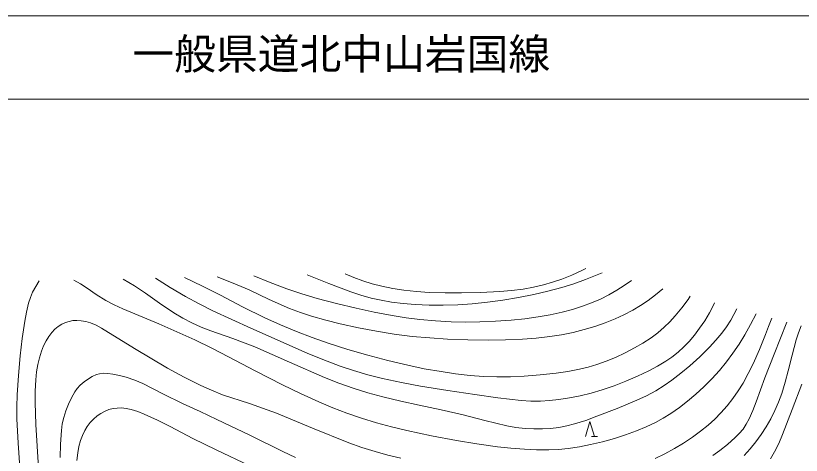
# Model space of a CAD drawing. Units: millimetres, scale not verified. Extents: x 54896 to 694896, y 2341 to 362341.
# Drawn here: x 217666 to 311684, y 309756 to 362341 of the extents above; entities that cross this region are included whole.
import ezdxf
from ezdxf.enums import TextEntityAlignment as Align

# ---------------------------------------------------------------- set-up
doc = ezdxf.new("R2010")
doc.units = ezdxf.units.MM
doc.header["$LTSCALE"] = 1000
doc.layers.add('S-SUV', color=7, linetype='Continuous', lineweight=13)
doc.styles.add('ＭＳ ゴシック', font='')
doc.styles.get('ＭＳ ゴシック').set_extended_font_data('MS Gothic')

msp = doc.modelspace()

# ---------------------------------------------------------------- linework, layer by layer
at = {"layer": 'S-SUV'}
for p, q in [((694896, 362341), (54896, 362341)), ((54896, 352341), (694896, 352341)), ((285406, 331858), (285658, 331980)), ((285658, 331980), (285909, 332104)), ((237858, 331014), (240017, 329987)), ((241771, 331104), (243697, 330348)), ((246146, 331206), (248109, 330409)), ((252565, 331354), (255146, 330302)), ((257080, 331459), (258121, 331011)), ((258121, 331011), (259198, 330613)), ((283008, 330820), (284218, 331311)), ((284218, 331311), (285406, 331858)), ((285859, 330785), (286852, 331176)), ((286852, 331176), (287837, 331590)), ((220061, 329946), (220484, 330611)), ((224637, 330708), (225430, 330258)), ((225430, 330258), (226205, 329749)), ((230530, 330844), (231874, 330023)), ((231874, 330023), (233194, 329145)), ((234386, 330933), (236171, 329810)), ((243697, 330348), (245600, 329536)), ((248109, 330409), (250102, 329665)), ((255146, 330302), (257754, 329304)), ((259198, 330613), (260326, 330266)), ((260326, 330266), (261481, 329974)), ((279625, 329862), (280825, 330137)), ((280825, 330137), (281922, 330449)), ((281922, 330449), (283008, 330820)), ((283028, 329838), (284449, 330281)), ((284449, 330281), (285859, 330785)), ((289612, 329499), (290498, 330058)), ((290498, 330058), (291367, 330648)), ((219421, 328618), (219694, 329266)), ((219694, 329266), (220061, 329946)), ((226205, 329749), (227307, 328986)), ((233194, 329145), (234881, 327946)), ((236171, 329810), (237994, 328735)), ((240017, 329987), (242164, 328899)), ((245600, 329536), (247994, 328399)), ((250102, 329665), (251912, 329064)), ((251912, 329064), (253752, 328516)), ((257754, 329304), (258977, 328902)), ((261481, 329974), (262786, 329711)), ((262786, 329711), (264100, 329507)), ((264100, 329507), (265618, 329337)), ((265618, 329337), (267142, 329227)), ((267142, 329227), (269078, 329173)), ((269078, 329173), (271013, 329179)), ((271013, 329179), (273312, 329231)), ((273312, 329231), (275619, 329343)), ((275619, 329343), (277013, 329463)), ((277013, 329463), (278413, 329645)), ((278413, 329645), (279625, 329862)), ((279682, 328994), (281358, 329386)), ((281358, 329386), (283028, 329838)), ((288643, 328944), (289612, 329499)), ((294253, 328951), (295114, 329649)), ((219202, 327946), (219421, 328618)), ((227307, 328986), (228440, 328276)), ((228440, 328276), (229442, 327756)), ((237994, 328735), (239609, 327862)), ((242164, 328899), (244799, 327533)), ((247994, 328399), (250419, 327313)), ((253752, 328516), (256062, 327902)), ((258977, 328902), (260216, 328558)), ((260216, 328558), (261414, 328295)), ((261414, 328295), (262625, 328090)), ((274133, 328060), (275966, 328308)), ((275966, 328308), (277829, 328622)), ((277829, 328622), (279682, 328994)), ((286588, 327984), (287653, 328447)), ((287653, 328447), (288643, 328944)), ((292456, 327677), (293367, 328288)), ((293367, 328288), (294253, 328951)), ((297386, 327395), (298129, 328405)), ((298129, 328405), (298257, 328586)), ((298257, 328586), (298390, 328776)), ((218947, 326883), (219202, 327946)), ((229442, 327756), (230473, 327289)), ((230473, 327289), (234790, 325463)), ((234881, 327946), (236610, 326791)), ((239609, 327862), (241262, 327038)), ((244799, 327533), (247469, 326218)), ((250419, 327313), (251737, 326823)), ((256062, 327902), (258396, 327343)), ((258396, 327343), (260555, 326876)), ((262625, 328090), (264046, 327916)), ((264046, 327916), (265475, 327802)), ((265475, 327802), (267150, 327731)), ((267150, 327731), (268831, 327720)), ((268831, 327720), (270568, 327767)), ((270568, 327767), (272303, 327873)), ((272303, 327873), (274133, 328060)), ((283067, 326867), (284295, 327194)), ((284295, 327194), (285509, 327581)), ((285509, 327581), (286588, 327984)), ((291512, 327116), (292456, 327677)), ((296605, 326436), (297386, 327395)), ((300680, 326804), (300998, 327393)), ((300998, 327393), (301307, 327998)), ((303620, 326584), (303985, 327284)), ((218752, 325815), (218947, 326883)), ((236610, 326791), (237664, 326176)), ((241262, 327038), (245807, 324972)), ((251737, 326823), (253086, 326385)), ((253086, 326385), (254792, 325906)), ((260555, 326876), (262735, 326465)), ((262735, 326465), (264383, 326206)), ((278591, 326079), (280205, 326303)), ((280205, 326303), (281642, 326556)), ((281642, 326556), (283067, 326867)), ((289392, 326074), (290466, 326568)), ((290466, 326568), (291512, 327116)), ((295953, 325724), (296605, 326436)), ((300124, 325856), (300680, 326804)), ((303236, 325908), (303620, 326584)), ((305617, 325403), (306277, 326673)), ((218445, 323737), (218752, 325815)), ((222756, 325159), (223173, 325426)), ((223173, 325426), (223619, 325639)), ((223619, 325639), (224048, 325779)), ((224048, 325779), (224492, 325860)), ((224492, 325860), (224993, 325885)), ((224993, 325885), (225495, 325849)), ((225495, 325849), (226050, 325746)), ((226050, 325746), (226601, 325581)), ((226601, 325581), (227278, 325305)), ((227278, 325305), (227938, 324970)), ((234790, 325463), (239091, 323578)), ((237664, 326176), (238755, 325609)), ((238755, 325609), (239873, 325099)), ((247469, 326218), (249355, 325368)), ((249355, 325368), (251264, 324573)), ((254792, 325906), (256515, 325483)), ((256515, 325483), (258679, 325014)), ((264383, 326206), (266040, 326006)), ((266040, 326006), (267911, 325841)), ((267911, 325841), (269789, 325737)), ((269789, 325737), (271489, 325691)), ((271489, 325691), (273197, 325706)), ((273197, 325706), (275083, 325780)), ((275083, 325780), (276977, 325915)), ((276977, 325915), (278591, 326079)), ((286990, 325172), (288201, 325594)), ((288201, 325594), (289392, 326074)), ((295266, 325063), (295953, 325724)), ((299519, 324945), (300124, 325856)), ((302735, 325121), (303236, 325908)), ((304923, 324166), (305617, 325403)), ((307776, 325173), (308151, 326173)), ((309190, 323769), (309940, 325696)), ((221621, 323970), (221989, 324447)), ((221989, 324447), (222351, 324825)), ((222351, 324825), (222756, 325159)), ((227938, 324970), (231877, 322538)), ((239873, 325099), (241013, 324645)), ((241013, 324645), (243655, 323727)), ((245807, 324972), (250383, 322930)), ((251264, 324573), (253158, 323847)), ((258679, 325014), (260851, 324603)), ((260851, 324603), (262973, 324263)), ((282990, 324170), (284383, 324456)), ((284383, 324456), (285694, 324785)), ((285694, 324785), (286990, 325172)), ((293702, 323822), (294504, 324420)), ((294504, 324420), (295266, 325063)), ((298914, 324141), (299519, 324945)), ((301466, 323509), (302183, 324367)), ((302183, 324367), (302735, 325121)), ((307395, 324186), (307776, 325173)), ((311089, 323547), (311360, 324391)), ((311360, 324391), (311653, 325239)), ((218201, 321669), (218445, 323737)), ((221002, 322854), (221308, 323466)), ((221308, 323466), (221621, 323970)), ((239091, 323578), (241119, 322586)), ((243655, 323727), (246286, 322749)), ((253158, 323847), (255074, 323178)), ((262973, 324263), (265104, 323983)), ((265104, 323983), (267224, 323787)), ((267224, 323787), (269358, 323650)), ((269358, 323650), (271796, 323557)), ((271796, 323557), (274239, 323525)), ((274239, 323525), (276271, 323552)), ((276271, 323552), (278310, 323638)), ((278310, 323638), (279955, 323762)), ((279955, 323762), (281597, 323946)), ((281597, 323946), (282990, 324170)), ((292738, 323185), (293702, 323822)), ((298268, 323382), (298914, 324141)), ((300708, 322694), (301466, 323509)), ((304233, 323043), (304923, 324166)), ((306681, 322428), (307395, 324186)), ((308433, 321844), (309190, 323769)), ((310573, 321713), (311089, 323547)), ((220753, 322223), (221002, 322854)), ((231877, 322538), (235830, 320168)), ((241119, 322586), (243121, 321539)), ((246286, 322749), (250446, 320880)), ((250383, 322930), (252646, 321936)), ((255074, 323178), (257428, 322428)), ((290609, 322001), (291740, 322597)), ((291740, 322597), (292738, 323185)), ((296930, 322083), (297619, 322710)), ((297619, 322710), (298268, 323382)), ((299536, 321546), (300708, 322694)), ((303499, 321962), (304233, 323043)), ((217982, 319318), (218201, 321669)), ((220506, 321428), (220753, 322223)), ((252646, 321936), (254938, 320995)), ((257428, 322428), (259809, 321733)), ((259809, 321733), (262184, 321102)), ((289454, 321459), (290609, 322001)), ((296210, 321513), (296930, 322083)), ((298332, 320450), (299536, 321546)), ((302714, 320916), (303499, 321962)), ((305911, 320691), (306681, 322428)), ((307335, 319004), (308433, 321844)), ((310117, 319868), (310573, 321713)), ((220170, 319720), (220319, 320622)), ((220319, 320622), (220506, 321428)), ((243121, 321539), (246336, 319841)), ((250446, 320880), (254639, 319062)), ((254938, 320995), (256498, 320412)), ((262184, 321102), (264583, 320526)), ((287201, 320599), (288333, 320999)), ((288333, 320999), (289454, 321459)), ((294470, 320403), (295463, 320999)), ((295463, 320999), (296210, 321513)), ((301880, 319905), (302714, 320916)), ((305336, 319526), (305911, 320691)), ((220079, 318797), (220170, 319720)), ((235830, 320168), (237816, 319111)), ((246336, 319841), (249579, 318197)), ((256498, 320412), (258079, 319886)), ((258079, 319886), (259816, 319389)), ((264583, 320526), (266570, 320114)), ((266570, 320114), (268567, 319762)), ((268567, 319762), (270308, 319508)), ((282340, 319583), (283734, 319783)), ((283734, 319783), (285128, 320043)), ((285128, 320043), (286168, 320291)), ((286168, 320291), (287201, 320599)), ((292084, 319211), (293453, 319862)), ((293453, 319862), (294470, 320403)), ((297281, 319567), (298332, 320450)), ((300973, 318902), (301880, 319905)), ((309759, 318494), (310117, 319868)), ((217822, 316968), (217982, 319318)), ((220010, 317425), (220079, 318797)), ((225842, 318540), (226362, 318904)), ((226362, 318904), (226829, 319188)), ((226829, 319188), (227317, 319413)), ((227317, 319413), (227708, 319516)), ((227708, 319516), (228124, 319562)), ((228124, 319562), (228708, 319551)), ((228708, 319551), (229297, 319479)), ((229297, 319479), (230096, 319313)), ((230096, 319313), (230893, 319086)), ((230893, 319086), (231905, 318737)), ((231905, 318737), (232892, 318334)), ((237816, 319111), (239829, 318108)), ((254639, 319062), (256341, 318399)), ((259816, 319389), (261571, 318950)), ((261571, 318950), (263840, 318452)), ((270308, 319508), (272058, 319314)), ((272058, 319314), (273653, 319195)), ((273653, 319195), (275252, 319135)), ((275252, 319135), (276888, 319154)), ((276888, 319154), (278534, 319233)), ((278534, 319233), (280441, 319378)), ((280441, 319378), (282340, 319583)), ((290703, 318620), (292084, 319211)), ((295262, 318085), (296203, 318739)), ((296203, 318739), (297281, 319567)), ((300028, 317947), (300973, 318902)), ((304712, 318399), (305336, 319526)), ((306291, 316139), (307335, 319004)), ((225034, 317762), (225372, 318138)), ((225372, 318138), (225842, 318540)), ((232892, 318334), (235291, 317098)), ((239829, 318108), (241101, 317529)), ((249579, 318197), (251743, 317143)), ((256341, 318399), (258064, 317792)), ((258064, 317792), (259820, 317243)), ((263840, 318452), (266129, 318012)), ((266129, 318012), (269369, 317486)), ((287850, 317590), (289286, 318077)), ((289286, 318077), (290703, 318620)), ((294288, 317482), (295262, 318085)), ((299064, 317054), (300028, 317947)), ((304125, 317459), (304712, 318399)), ((309344, 317137), (309759, 318494)), ((310581, 315252), (311762, 318246)), ((217783, 315533), (217822, 316968)), ((220001, 316057), (220010, 317425)), ((224345, 316628), (224748, 317355)), ((224748, 317355), (225034, 317762)), ((235291, 317098), (237714, 315917)), ((241101, 317529), (242405, 317002)), ((242405, 317002), (245661, 315932)), ((251743, 317143), (253933, 316143)), ((259820, 317243), (261603, 316749)), ((269369, 317486), (272631, 317017)), ((272631, 317017), (275380, 316641)), ((283951, 316612), (285229, 316876)), ((285229, 316876), (286546, 317204)), ((286546, 317204), (287850, 317590)), ((291998, 316340), (293153, 316882)), ((293153, 316882), (294288, 317482)), ((298068, 316214), (299064, 317054)), ((303493, 316560), (304125, 317459)), ((308961, 316105), (309344, 317137)), ((220090, 313444), (220001, 316057)), ((223992, 315868), (224345, 316628)), ((237714, 315917), (239734, 315005)), ((245661, 315932), (248897, 314805)), ((253933, 316143), (255609, 315440)), ((261603, 316749), (263770, 316211)), ((263770, 316211), (265945, 315733)), ((275380, 316641), (278147, 316323)), ((278147, 316323), (279303, 316248)), ((279303, 316248), (280460, 316232)), ((280460, 316232), (281564, 316290)), ((281564, 316290), (282675, 316409)), ((282675, 316409), (283951, 316612)), ((289631, 315357), (291998, 316340)), ((297090, 315466), (298068, 316214)), ((302806, 315687), (303493, 316560)), ((305891, 315104), (306291, 316139)), ((308525, 315103), (308961, 316105)), ((217804, 314105), (217783, 315533)), ((223416, 314293), (223674, 315087)), ((223674, 315087), (223992, 315868)), ((227870, 314773), (228355, 315032)), ((228355, 315032), (228822, 315217)), ((228822, 315217), (229310, 315346)), ((229310, 315346), (229808, 315409)), ((229808, 315409), (230310, 315412)), ((230310, 315412), (230893, 315349)), ((230893, 315349), (231485, 315224)), ((231485, 315224), (232270, 314981)), ((232270, 314981), (233045, 314679)), ((239734, 315005), (241736, 314035)), ((255609, 315440), (257308, 314793)), ((265945, 315733), (268583, 315186)), ((268583, 315186), (271214, 314579)), ((287228, 314424), (289631, 315357)), ((296086, 314773), (297090, 315466)), ((302072, 314853), (302806, 315687)), ((305441, 314106), (305891, 315104)), ((308030, 314116), (308525, 315103)), ((309455, 312238), (310581, 315252)), ((217957, 311202), (217804, 314105)), ((223245, 313503), (223416, 314293)), ((226573, 313667), (226971, 314084)), ((226971, 314084), (227411, 314459)), ((227411, 314459), (227870, 314773)), ((233045, 314679), (234639, 313953)), ((241736, 314035), (245704, 312152)), ((248897, 314805), (253191, 313000)), ((257308, 314793), (259066, 314188)), ((259066, 314188), (260852, 313637)), ((271214, 314579), (273821, 313903)), ((285889, 313935), (287228, 314424)), ((294227, 313693), (295168, 314204)), ((295168, 314204), (296086, 314773)), ((300540, 313372), (301322, 314087)), ((301322, 314087), (302072, 314853)), ((305100, 313485), (305441, 314106)), ((307487, 313165), (308030, 314116)), ((220238, 310833), (220090, 313444)), ((223136, 312711), (223245, 313503)), ((225920, 312713), (226220, 313205)), ((226220, 313205), (226573, 313667)), ((234639, 313953), (236164, 313194)), ((236164, 313194), (238877, 311776)), ((260852, 313637), (262645, 313151)), ((262645, 313151), (264461, 312721)), ((273821, 313903), (276438, 313288)), ((276438, 313288), (277530, 313098)), ((277530, 313098), (278633, 312967)), ((281680, 312968), (282663, 313088)), ((282663, 313088), (283613, 313269)), ((283613, 313269), (284548, 313509)), ((284548, 313509), (285889, 313935)), ((285839, 312003), (286388, 313799)), ((286388, 313799), (286937, 312003)), ((291966, 312674), (293110, 313156)), ((293110, 313156), (294227, 313693)), ((299619, 312622), (300540, 313372)), ((304709, 312899), (305100, 313485)), ((306891, 312245), (307487, 313165)), ((223022, 311102), (223136, 312711)), ((225642, 312132), (225920, 312713)), ((245704, 312152), (249649, 310213)), ((253191, 313000), (257515, 311249)), ((264461, 312721), (267434, 312101)), ((278633, 312967), (279665, 312908)), ((279665, 312908), (280699, 312909)), ((280699, 312909), (281680, 312968)), ((289319, 311764), (290649, 312189)), ((290649, 312189), (291966, 312674)), ((298660, 311919), (299619, 312622)), ((303776, 311866), (304266, 312364)), ((304266, 312364), (304709, 312899)), ((306246, 311359), (306891, 312245)), ((309001, 311183), (309455, 312238)), ((218170, 308299), (217957, 311202)), ((225225, 310805), (225423, 311536)), ((225423, 311536), (225642, 312132)), ((238877, 311776), (241660, 310389)), ((257515, 311249), (259078, 310694)), ((267434, 312101), (270422, 311540)), ((270422, 311540), (272855, 311130)), ((286449, 311030), (287886, 311366)), ((286563, 312003), (287283, 312003)), ((287886, 311366), (289319, 311764)), ((296517, 310565), (297602, 311215)), ((297602, 311215), (298660, 311919)), ((302864, 311063), (303776, 311866)), ((305567, 310528), (306246, 311359)), ((220438, 307517), (220238, 310833)), ((222968, 309494), (223022, 311102)), ((225086, 310059), (225225, 310805)), ((241660, 310389), (245674, 308476)), ((259078, 310694), (260670, 310192)), ((272855, 311130), (275308, 310777)), ((275308, 310777), (276929, 310593)), ((276929, 310593), (278554, 310468)), ((278554, 310468), (280003, 310409)), ((280003, 310409), (281451, 310411)), ((281451, 310411), (282619, 310464)), ((282619, 310464), (283791, 310577)), ((283791, 310577), (285123, 310774)), ((285123, 310774), (286449, 311030)), ((295363, 309939), (296517, 310565)), ((301086, 309713), (301919, 310311)), ((301919, 310311), (302864, 311063)), ((304841, 309735), (305567, 310528)), ((308494, 310157), (309001, 311183)), ((224979, 309117), (225086, 310059)), ((249649, 310213), (251132, 309491)), ((260670, 310192), (262203, 309776)), ((262203, 309776), (263752, 309418)), ((294192, 309373), (295363, 309939)), ((308019, 309312), (308494, 310157))]:
    msp.add_line(p, q, dxfattribs=at)

# ---------------------------------------------------------------- texts
at = {"layer": 'S-SUV', "style": 'ＭＳ ゴシック'}
msp.add_text('一般県道北中山岩国線', height=3666, dxfattribs=at).set_placement((231630, 354841), align=Align.BOTTOM_LEFT)

doc.saveas('drawing.dxf')
